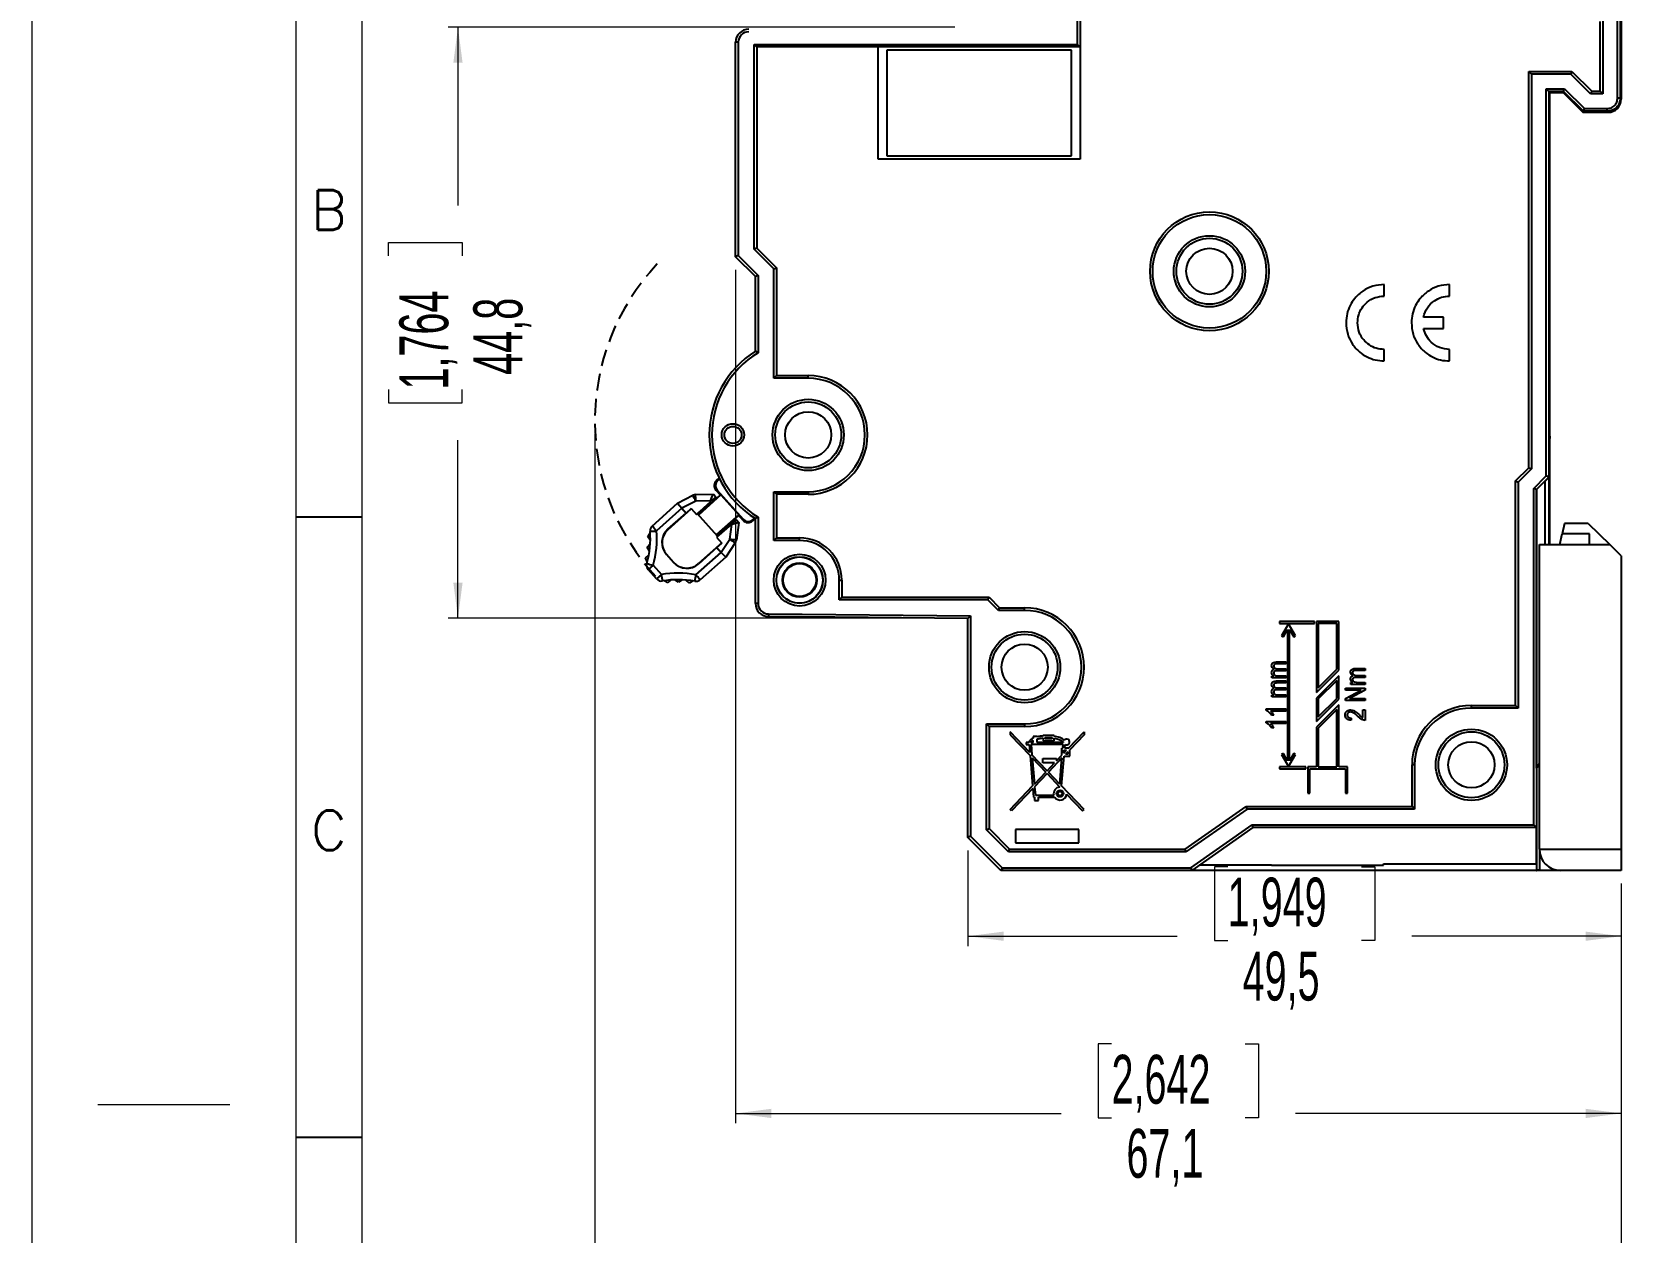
# Model space of a CAD drawing. Header units: millimetres. Extents: x 0 to 210, y 0 to 297.
# Drawn here: x 0 to 120.4, y 138.8 to 229.8 of the extents above; entities that cross this region are included whole.
import ezdxf

# ---------------------------------------------------------------- set-up
doc = ezdxf.new("R2010")
doc.units = ezdxf.units.MM
doc.linetypes.add('HIDDEN', pattern=[1.905, 1.27, -0.635])
doc.layers.add('FORMATO', color=7, linetype='Continuous')
doc.styles.add('SLDTEXTSTYLE0', font='ROMANS')
doc.styles.add('SLDTEXTSTYLE1', font='TXT', dxfattribs={"width": 0.605})
doc.dimstyles.new('SLDDIMSTYLE0', dxfattribs={"dimtxt": 3.595646, "dimasz": 2.7, "dimexe": 0, "dimexo": 0.0625, "dimgap": 0.898912, "dimtad": 0, "dimrnd": 1e-09, "dimzin": 12, "dimdsep": 46, "dimtxsty": 'SLDTEXTSTYLE1', "dimsah": 1, "dimcen": 0.09, "dimadec": 0, "dimazin": 3, "dimtfac": 1, "dimtdec": 3, "dimtofl": 0, "dimtmove": 0, "dimatfit": 3, "dimfxl": 1, "dimfrac": 2, "dimtolj": 1, "dimtzin": 12, "dimarcsym": 0})

# ---------------------------------------------------------------- blocks, each defined once
blk = doc.blocks.new('_D_2')
at = {"color": 7, "linetype": 'Continuous', "lineweight": 18}
for p, q in [((42.66, 199.29), (42.66, 128.43)), ((120.43, 165.24), (120.43, 128.43)), ((76.48, 134.45), (75.47, 134.45)), ((75.47, 134.45), (75.47, 128.85)), ((86.61, 134.45), (87.62, 134.45)), ((87.62, 134.45), (87.62, 128.85)), ((42.66, 129.18), (72.66, 129.18)), ((120.43, 129.18), (90.43, 129.18)), ((75.47, 128.85), (76.48, 128.85)), ((87.62, 128.85), (86.61, 128.85))]:
    blk.add_line(p, q, dxfattribs=at)
for points in [[(42.66, 129.18), (45.36, 128.83), (45.36, 129.53)], [(120.43, 129.18), (117.73, 129.53), (117.73, 128.83)]]:
    blk.add_solid(points, dxfattribs=at)
at = {"color": 7, "linetype": 'Continuous', "lineweight": 18, "char_height": 3.704, "attachment_point": 1, "style": 'SLDTEXTSTYLE1'}
for s, insert in [('2,379', (76.48, 133.63)), ('60,42', (76.48, 128.01))]:
    blk.add_mtext(s, dxfattribs=dict(at, insert=insert))
blk = doc.blocks.new('_D_3')
at = {"color": 7, "linetype": 'Continuous', "lineweight": 18}
for p, q in [((70.93, 167.74), (70.93, 160.5)), ((90.61, 166.51), (89.6, 166.51)), ((89.6, 166.51), (89.6, 160.92)), ((100.74, 166.51), (101.75, 166.51)), ((101.75, 166.51), (101.75, 160.92)), ((120.43, 165.24), (120.43, 160.5)), ((70.93, 161.25), (86.79, 161.25)), ((89.6, 160.92), (90.61, 160.92)), ((101.75, 160.92), (100.74, 160.92)), ((120.43, 161.25), (104.56, 161.25))]:
    blk.add_line(p, q, dxfattribs=at)
for points in [[(70.93, 161.25), (73.63, 160.9), (73.63, 161.6)], [(120.43, 161.25), (117.73, 161.6), (117.73, 160.9)]]:
    blk.add_solid(points, dxfattribs=at)
at = {"color": 7, "linetype": 'Continuous', "lineweight": 18, "char_height": 3.704, "attachment_point": 1, "style": 'SLDTEXTSTYLE1'}
for s, insert in [('1,949', (90.61, 165.69)), ('49,5', (91.74, 160.08))]:
    blk.add_mtext(s, dxfattribs=dict(at, insert=insert))
blk = doc.blocks.new('_D_4')
at = {"color": 7, "linetype": 'Continuous', "lineweight": 18}
for p, q in [((53.33, 211.74), (53.33, 147.07)), ((120.43, 165.24), (120.43, 147.07)), ((81.81, 153.09), (80.8, 153.09)), ((80.8, 153.09), (80.8, 147.49)), ((91.94, 153.09), (92.95, 153.09)), ((92.95, 153.09), (92.95, 147.49)), ((53.33, 147.82), (77.99, 147.82)), ((80.8, 147.49), (81.81, 147.49)), ((92.95, 147.49), (91.94, 147.49)), ((120.43, 147.82), (95.76, 147.82))]:
    blk.add_line(p, q, dxfattribs=at)
for points in [[(53.33, 147.82), (56.03, 147.47), (56.03, 148.17)], [(120.43, 147.82), (117.73, 148.17), (117.73, 147.47)]]:
    blk.add_solid(points, dxfattribs=at)
at = {"color": 7, "linetype": 'Continuous', "lineweight": 18, "char_height": 3.704, "attachment_point": 1, "style": 'SLDTEXTSTYLE1'}
for s, insert in [('2,642', (81.81, 152.26)), ('67,1', (82.94, 146.65))]:
    blk.add_mtext(s, dxfattribs=dict(at, insert=insert))
blk = doc.blocks.new('_D_5')
at = {"color": 7, "linetype": 'Continuous', "lineweight": 18}
for p, q in [((69.93, 230.14), (31.54, 230.14)), ((32.29, 230.14), (32.29, 216.63)), ((27.02, 212.8), (27.02, 213.82)), ((27.02, 213.82), (32.62, 213.82)), ((32.62, 213.82), (32.62, 212.8)), ((27.02, 202.68), (27.02, 201.66)), ((32.62, 201.66), (32.62, 202.68)), ((27.02, 201.66), (32.62, 201.66)), ((32.29, 185.34), (32.29, 198.85)), ((69.93, 185.34), (31.54, 185.34))]:
    blk.add_line(p, q, dxfattribs=at)
for points in [[(32.29, 230.14), (31.94, 227.44), (32.64, 227.44)], [(32.29, 185.34), (32.64, 188.04), (31.94, 188.04)]]:
    blk.add_solid(points, dxfattribs=at)
at = {"color": 7, "linetype": 'Continuous', "lineweight": 18, "char_height": 3.704, "attachment_point": 1, "rotation": 90, "style": 'SLDTEXTSTYLE1'}
for s, insert in [('1,764', (27.85, 202.68)), ('44,8', (33.46, 203.8))]:
    blk.add_mtext(s, dxfattribs=dict(at, insert=insert))

msp = doc.modelspace()

# ---------------------------------------------------------------- linework, layer by layer
at = {"color": 7, "linetype": 'Continuous', "lineweight": 25}
for p, q in [((79.226, 228.839), (79.226, 232.261)), ((79.426, 232.224), (79.426, 228.639)), ((118.826, 225.289), (118.826, 230.575)), ((119.026, 230.589), (119.026, 225.089)), ((120.146, 224.765), (120.146, 230.669)), ((120.35, 230.684), (120.35, 224.765)), ((120.426, 230.689), (120.426, 224.689)), ((53.529, 228.994), (53.326, 228.994)), ((53.326, 212.739), (53.326, 228.994)), ((53.529, 228.994), (53.529, 212.824)), ((54.726, 228.839), (79.226, 228.839)), ((54.726, 213.319), (54.726, 228.839)), ((54.926, 228.639), (54.726, 228.839)), ((79.426, 228.639), (79.226, 228.839)), ((64.126, 228.639), (54.926, 228.639)), ((54.926, 228.639), (54.926, 213.402)), ((79.426, 228.639), (64.126, 228.639)), ((64.126, 220.139), (64.126, 228.639)), ((64.776, 228.389), (64.776, 220.389)), ((78.776, 228.389), (64.776, 228.389)), ((78.776, 220.389), (78.776, 228.389)), ((79.426, 228.639), (79.426, 220.139)), ((113.426, 226.789), (116.688, 226.789)), ((113.426, 226.789), (113.626, 226.589)), ((113.426, 196.752), (113.426, 226.789)), ((113.626, 226.589), (113.626, 196.669)), ((116.605, 226.589), (113.626, 226.589)), ((116.688, 226.789), (116.605, 226.589)), ((118.105, 225.089), (116.605, 226.589)), ((116.688, 226.789), (118.188, 225.289)), ((114.746, 225.469), (116.141, 225.469)), ((114.746, 196.135), (114.746, 225.469)), ((114.95, 225.265), (114.746, 225.469)), ((116.057, 225.265), (114.95, 225.265)), ((114.95, 225.265), (114.95, 196.05)), ((115.026, 225.189), (114.95, 225.265)), ((116.026, 225.189), (116.057, 225.265)), ((116.057, 225.265), (116.141, 225.469)), ((117.557, 223.765), (116.057, 225.265)), ((116.141, 225.469), (117.641, 223.969)), ((118.188, 225.289), (118.105, 225.089)), ((118.188, 225.289), (118.826, 225.289)), ((118.826, 225.289), (119.026, 225.089)), ((115.026, 225.189), (116.026, 225.189)), ((115.026, 199.155), (115.026, 225.189)), ((116.026, 225.189), (117.526, 223.689)), ((119.026, 225.089), (118.105, 225.089)), ((120.35, 224.765), (120.146, 224.765)), ((120.35, 224.765), (120.426, 224.689)), ((117.526, 223.689), (117.557, 223.765)), ((117.526, 223.689), (119.426, 223.689)), ((117.557, 223.765), (117.641, 223.969)), ((119.35, 223.765), (117.557, 223.765)), ((117.641, 223.969), (119.35, 223.969)), ((119.35, 223.765), (119.35, 223.969)), ((119.426, 223.689), (119.35, 223.765)), ((64.776, 220.389), (78.776, 220.389)), ((79.426, 220.139), (64.126, 220.139)), ((54.926, 213.402), (54.726, 213.319)), ((56.226, 211.819), (54.726, 213.319)), ((54.926, 213.402), (56.426, 211.902)), ((53.529, 212.824), (53.326, 212.739)), ((54.826, 211.239), (53.326, 212.739)), ((53.529, 212.824), (55.029, 211.324)), ((55.029, 211.324), (54.826, 211.239)), ((54.826, 205.584), (54.826, 211.239)), ((55.029, 211.324), (55.029, 205.47)), ((56.226, 211.819), (56.426, 211.902)), ((56.226, 203.539), (56.226, 211.819)), ((56.426, 211.902), (56.426, 203.739)), ((102.472, 209.766), (102.472, 210.634)), ((107.426, 209.765), (107.426, 210.633)), ((106.966, 208.172), (105.445, 208.172)), ((105.446, 207.302), (106.966, 207.304)), ((106.966, 207.304), (106.966, 208.172)), ((55.029, 205.47), (54.826, 205.584)), ((102.471, 204.844), (102.472, 205.713)), ((107.425, 204.843), (107.425, 205.711)), ((56.226, 203.539), (56.426, 203.739)), ((58.826, 203.539), (56.226, 203.539)), ((56.426, 203.739), (58.826, 203.739)), ((58.826, 203.539), (58.826, 203.739)), ((115.026, 199.155), (114.984, 198.739)), ((114.984, 198.739), (114.984, 190.939)), ((112.426, 195.752), (113.426, 196.752)), ((113.626, 196.669), (112.626, 195.669)), ((113.426, 196.752), (113.626, 196.669)), ((51.709, 195.429), (51.708, 195.417)), ((51.875, 195.774), (51.874, 195.762)), ((51.874, 195.762), (51.96, 195.757)), ((51.875, 195.774), (52.081, 195.959)), ((51.96, 195.757), (52.113, 195.894)), ((112.426, 178.739), (112.426, 195.752)), ((112.426, 195.752), (112.626, 195.669)), ((112.626, 195.669), (112.626, 178.539)), ((113.796, 195.184), (114.746, 196.135)), ((113.796, 169.693), (113.796, 195.184)), ((113.999, 195.1), (113.796, 195.184)), ((114.95, 196.05), (113.999, 195.1)), ((113.999, 195.1), (113.999, 169.491)), ((114.004, 195.098), (113.999, 195.1)), ((114.004, 195.098), (114.665, 195.76)), ((114.004, 173.981), (114.004, 195.098)), ((114.976, 196.039), (114.665, 195.729)), ((114.665, 190.939), (114.665, 195.76)), ((114.95, 196.05), (114.746, 196.135)), ((114.95, 196.05), (114.976, 196.039)), ((114.976, 190.939), (114.976, 196.039)), ((47.011, 192.335), (48.912, 194.064)), ((48.912, 194.064), (50.077, 194.664)), ((48.912, 194.064), (49.245, 193.691)), ((50.309, 194.222), (49.255, 193.68)), ((50.29, 194.719), (51.642, 194.761)), ((51.428, 194.257), (50.309, 194.222)), ((50.351, 193.205), (51.464, 194.217)), ((50.543, 193.188), (52.218, 194.687)), ((52.181, 194.689), (50.545, 193.225)), ((51.464, 194.217), (51.428, 194.257)), ((51.83, 194.551), (51.464, 194.217)), ((51.642, 194.761), (51.83, 194.551)), ((51.834, 195.056), (52.162, 194.69)), ((51.921, 195.051), (51.834, 195.056)), ((51.921, 195.051), (53.894, 192.844)), ((52.171, 194.679), (52.162, 194.69)), ((52.181, 194.689), (52.218, 194.687)), ((52.218, 194.687), (53.565, 193.181)), ((56.226, 194.939), (58.826, 194.939)), ((56.226, 191.239), (56.226, 194.939)), ((56.226, 194.939), (56.426, 194.739)), ((58.826, 194.739), (56.426, 194.739)), ((56.426, 194.739), (56.426, 191.439)), ((58.826, 194.939), (58.826, 194.739)), ((49.245, 193.691), (47.344, 191.962)), ((48.196, 192.089), (49.575, 193.322)), ((48.205, 192.079), (49.957, 193.645)), ((49.245, 193.691), (49.575, 193.322)), ((49.948, 193.655), (49.575, 193.322)), ((49.575, 193.322), (49.575, 193.322)), ((49.948, 193.655), (50.351, 193.205)), ((50.486, 193.327), (50.425, 193.272)), ((51.959, 191.556), (50.425, 193.272)), ((50.444, 193.289), (50.444, 193.289)), ((50.486, 193.327), (50.486, 193.327)), ((50.493, 193.332), (50.492, 193.333)), ((50.658, 193.48), (50.493, 193.332)), ((50.583, 193.413), (50.582, 193.415)), ((50.656, 193.482), (50.658, 193.48)), ((50.664, 193.486), (50.662, 193.488)), ((50.725, 193.541), (50.664, 193.486)), ((50.725, 193.541), (50.802, 193.455)), ((53.565, 193.181), (51.889, 191.683)), ((51.926, 191.681), (53.563, 193.144)), ((52.02, 191.611), (53.375, 192.823)), ((53.014, 192.483), (53.386, 192.81)), ((53.375, 192.823), (53.386, 192.81)), ((53.386, 192.81), (53.575, 192.599)), ((53.562, 193.124), (53.552, 193.134)), ((53.889, 192.758), (53.562, 193.124)), ((53.563, 193.144), (53.565, 193.181)), ((53.889, 192.758), (53.894, 192.844)), ((54.6, 192.805), (54.595, 192.719)), ((54.595, 192.719), (54.607, 192.718)), ((54.753, 192.941), (54.6, 192.805)), ((54.814, 192.902), (54.607, 192.718)), ((55.029, 193.008), (54.826, 192.895)), ((54.826, 186.471), (54.826, 192.895)), ((55.029, 193.008), (55.029, 186.471)), ((46.666, 191.522), (46.857, 191.798)), ((46.865, 191.253), (46.666, 191.522)), ((48.196, 192.089), (48.205, 192.079)), ((53.014, 192.483), (51.884, 191.49)), ((51.884, 191.49), (52.287, 191.039)), ((52.02, 191.611), (51.959, 191.556)), ((51.979, 191.573), (51.978, 191.573)), ((52.02, 191.611), (52.02, 191.611)), ((52.183, 191.91), (52.259, 191.825)), ((52.89, 191.335), (53.05, 192.443)), ((53.05, 192.443), (53.014, 192.483)), ((53.575, 192.599), (53.382, 191.261)), ((54.234, 192.592), (54.246, 192.591)), ((115.776, 190.939), (115.951, 191.739)), ((116.126, 192.539), (115.951, 191.739)), ((118.026, 191.739), (115.951, 191.739)), ((117.926, 192.539), (116.126, 192.539)), ((117.926, 192.539), (119.551, 190.939)), ((118.026, 190.939), (118.026, 191.739)), ((46.631, 190.723), (46.852, 190.974)), ((46.796, 190.432), (46.631, 190.723)), ((50.314, 188.641), (52.244, 190.337)), ((52.278, 191.049), (50.526, 189.483)), ((51.914, 190.706), (50.535, 189.473)), ((51.914, 190.706), (52.287, 191.039)), ((51.914, 190.706), (51.914, 190.706)), ((51.914, 190.706), (52.244, 190.337)), ((52.234, 190.348), (52.89, 191.335)), ((52.244, 190.337), (52.578, 189.964)), ((53.303, 191.055), (52.578, 189.964)), ((56.226, 191.239), (56.426, 191.439)), ((58.176, 191.239), (56.226, 191.239)), ((56.426, 191.439), (58.176, 191.439)), ((58.176, 191.239), (58.176, 191.439)), ((114.226, 167.839), (114.226, 190.939)), ((114.226, 190.939), (119.551, 190.939)), ((120.426, 190.078), (119.551, 190.939)), ((46.503, 189.931), (46.751, 190.157)), ((46.632, 189.625), (46.503, 189.931)), ((47.075, 189.361), (46.705, 189.03)), ((47.075, 189.361), (47.699, 188.663)), ((48.089, 190.176), (48.099, 190.185)), ((48.623, 189.58), (48.089, 190.176)), ((48.632, 189.589), (48.099, 190.185)), ((48.623, 189.58), (48.632, 189.589)), ((50.535, 189.473), (50.526, 189.483)), ((52.578, 189.964), (50.647, 188.268)), ((120.426, 190.078), (120.426, 167.839)), ((47.329, 188.332), (46.705, 189.03)), ((47.699, 188.663), (47.329, 188.332)), ((48.202, 188.031), (47.912, 188.193)), ((48.454, 188.252), (48.202, 188.031)), ((49.003, 188.07), (48.732, 188.267)), ((49.278, 188.262), (49.003, 188.07)), ((49.802, 188.016), (49.555, 188.243)), ((50.096, 188.175), (49.802, 188.016)), ((61.176, 186.739), (61.176, 188.239)), ((61.176, 188.239), (61.376, 188.239)), ((61.376, 188.239), (61.376, 186.939)), ((61.176, 186.739), (61.376, 186.939)), ((72.443, 186.739), (61.176, 186.739)), ((61.376, 186.939), (72.526, 186.939)), ((72.443, 186.739), (72.526, 186.939)), ((73.243, 185.939), (72.443, 186.739)), ((72.526, 186.939), (73.326, 186.139)), ((55.029, 186.471), (54.826, 186.471)), ((55.819, 185.675), (55.817, 185.471)), ((70.926, 185.339), (55.817, 185.471)), ((55.819, 185.675), (71.129, 185.541)), ((71.129, 185.541), (70.926, 185.339)), ((71.129, 185.541), (71.129, 168.824)), ((73.243, 185.939), (73.326, 186.139)), ((75.226, 185.939), (73.243, 185.939)), ((73.326, 186.139), (75.226, 186.139)), ((75.226, 185.939), (75.226, 186.139)), ((70.926, 168.739), (70.926, 185.339)), ((94.526, 185.089), (94.526, 184.939)), ((97.176, 185.089), (94.526, 185.089)), ((94.526, 184.939), (97.176, 184.939)), ((95.226, 184.929), (94.697, 184.014)), ((94.827, 183.939), (95.151, 184.499)), ((95.151, 184.499), (95.151, 174.529)), ((95.754, 184.014), (95.226, 184.929)), ((95.301, 184.499), (95.624, 183.939)), ((95.301, 174.529), (95.301, 184.499)), ((97.176, 184.939), (97.176, 185.089)), ((97.326, 185.089), (97.326, 179.713)), ((99.026, 185.089), (97.326, 185.089)), ((98.876, 184.939), (97.476, 184.939)), ((97.476, 184.939), (97.476, 180.076)), ((98.876, 181.476), (98.876, 184.939)), ((99.026, 181.413), (99.026, 185.089)), ((94.697, 184.014), (94.827, 183.939)), ((95.624, 183.939), (95.754, 184.014)), ((94.305, 182.037), (95.051, 182.037)), ((95.051, 181.881), (94.364, 181.881)), ((95.051, 182.037), (95.051, 181.881)), ((93.96, 180.966), (94.113, 180.966)), ((93.96, 180.829), (93.96, 180.966)), ((95.051, 180.829), (93.96, 180.829)), ((95.051, 181.355), (94.342, 181.355)), ((94.417, 181.511), (95.051, 181.511)), ((94.485, 180.985), (95.051, 180.985)), ((95.051, 181.511), (95.051, 181.355)), ((95.051, 180.985), (95.051, 180.829)), ((97.326, 179.713), (99.026, 181.413)), ((99.026, 180.989), (97.326, 179.289)), ((97.476, 180.076), (98.876, 181.476)), ((99.026, 179.213), (99.026, 180.989)), ((100.28, 181.537), (101.026, 181.537)), ((101.026, 180.855), (100.317, 180.855)), ((101.026, 181.381), (100.339, 181.381)), ((100.392, 181.011), (101.026, 181.011)), ((101.026, 181.537), (101.026, 181.381)), ((101.026, 181.011), (101.026, 180.855)), ((93.96, 179.524), (94.113, 179.524)), ((93.96, 179.388), (93.96, 179.524)), ((94.305, 180.595), (95.051, 180.595)), ((95.051, 179.914), (94.342, 179.914)), ((95.051, 180.44), (94.364, 180.44)), ((94.417, 180.069), (95.051, 180.069)), ((94.485, 179.543), (95.051, 179.543)), ((95.051, 180.595), (95.051, 180.44)), ((95.051, 180.069), (95.051, 179.914)), ((95.051, 179.543), (95.051, 179.388)), ((98.876, 180.627), (97.476, 179.227)), ((98.876, 179.276), (98.876, 180.627)), ((99.526, 179.901), (99.526, 180.057)), ((99.526, 180.057), (101.026, 180.057)), ((100.721, 179.901), (99.526, 179.901)), ((99.526, 179.268), (100.721, 179.901)), ((101.026, 179.89), (99.831, 179.258)), ((99.935, 180.329), (99.935, 180.466)), ((99.935, 180.466), (100.088, 180.466)), ((101.026, 180.329), (99.935, 180.329)), ((100.46, 180.485), (101.026, 180.485)), ((101.026, 180.485), (101.026, 180.329)), ((101.026, 180.057), (101.026, 179.89)), ((93.531, 178.371), (93.531, 178.472)), ((93.531, 178.472), (95.051, 178.472)), ((95.051, 178.316), (93.862, 178.316)), ((95.051, 179.388), (93.96, 179.388)), ((95.051, 178.472), (95.051, 178.316)), ((97.326, 179.289), (97.326, 177.513)), ((97.326, 177.513), (99.026, 179.213)), ((99.026, 178.789), (97.326, 177.089)), ((97.476, 177.876), (98.876, 179.276)), ((97.476, 179.227), (97.476, 177.876)), ((98.876, 178.427), (97.476, 177.027)), ((98.876, 174.089), (98.876, 178.427)), ((99.026, 174.089), (99.026, 178.789)), ((99.526, 179.102), (99.526, 179.268)), ((101.026, 179.102), (99.526, 179.102)), ((99.831, 179.258), (101.026, 179.258)), ((100.85, 178.401), (101.026, 178.401)), ((100.85, 177.816), (100.85, 178.401)), ((101.026, 179.258), (101.026, 179.102)), ((101.026, 178.401), (101.026, 177.602)), ((109.076, 178.539), (109.076, 178.739)), ((109.076, 178.739), (112.426, 178.739)), ((112.626, 178.539), (109.076, 178.539)), ((112.626, 178.539), (112.426, 178.739)), ((72.326, 177.339), (75.226, 177.339)), ((72.326, 169.319), (72.326, 177.339)), ((72.326, 177.339), (72.526, 177.139)), ((75.226, 177.139), (72.526, 177.139)), ((72.526, 177.139), (72.526, 169.402)), ((75.226, 177.339), (75.226, 177.139)), ((93.531, 177.416), (93.531, 177.517)), ((93.531, 177.517), (95.051, 177.517)), ((95.051, 177.362), (93.862, 177.362)), ((94.096, 178.004), (93.921, 178.004)), ((94.096, 177.05), (93.921, 177.05)), ((95.051, 177.517), (95.051, 177.362)), ((97.326, 177.089), (97.326, 174.089)), ((97.476, 177.027), (97.476, 174.089)), ((99.974, 177.778), (99.954, 177.622)), ((74.123, 176.739), (74.123, 176.523)), ((75.614, 175.17), (74.123, 176.739)), ((74.123, 176.523), (75.634, 174.933)), ((75.338, 175.932), (75.338, 175.783)), ((75.551, 175.932), (75.338, 175.932)), ((75.694, 175.932), (75.876, 175.932)), ((76.185, 176.389), (75.876, 176.389)), ((75.876, 176.389), (75.876, 176.262)), ((75.876, 175.932), (75.876, 176.088)), ((76.185, 176.356), (76.185, 176.389)), ((76.185, 175.932), (76.185, 176.202)), ((78.151, 175.932), (76.185, 175.932)), ((76.619, 176.448), (76.619, 176.424)), ((77.456, 176.448), (76.619, 176.448)), ((76.619, 176.274), (76.619, 176.06)), ((76.619, 176.06), (77.456, 176.06)), ((76.768, 176.299), (77.307, 176.299)), ((76.768, 176.209), (76.768, 176.299)), ((77.307, 176.209), (76.768, 176.209)), ((77.307, 176.299), (77.307, 176.209)), ((77.456, 176.405), (77.456, 176.448)), ((77.456, 176.06), (77.456, 176.253)), ((78.545, 175.494), (79.728, 176.739)), ((79.728, 176.523), (78.64, 175.378)), ((79.728, 176.739), (79.728, 176.523)), ((75.338, 175.783), (75.563, 175.783)), ((75.563, 175.783), (75.614, 175.17)), ((75.634, 174.933), (75.828, 172.635)), ((78.139, 175.783), (75.712, 175.783)), ((75.712, 175.783), (75.778, 174.998)), ((76.926, 173.791), (75.778, 174.998)), ((75.798, 174.76), (76.823, 173.682)), ((75.798, 174.76), (75.965, 172.78)), ((76.606, 174.391), (76.606, 174.727)), ((76.606, 174.727), (77.642, 174.727)), ((78.053, 174.76), (77.028, 173.682)), ((77.642, 174.544), (78.043, 174.966)), ((77.642, 174.727), (77.642, 174.544)), ((77.886, 172.78), (78.053, 174.76)), ((78.024, 172.635), (78.214, 174.896)), ((78.043, 174.966), (78.043, 175.494)), ((78.043, 175.494), (78.114, 175.494)), ((78.114, 175.494), (78.139, 175.783)), ((78.192, 175.345), (78.404, 175.345)), ((78.192, 175.123), (78.192, 175.345)), ((78.192, 175.123), (78.404, 175.345)), ((78.214, 174.896), (78.64, 174.896)), ((78.263, 175.494), (78.288, 175.779)), ((78.545, 175.494), (78.263, 175.494)), ((78.492, 175.222), (78.323, 175.045)), ((78.492, 175.045), (78.323, 175.045)), ((78.492, 175.222), (78.492, 175.045)), ((78.64, 174.896), (78.64, 175.378)), ((94.827, 175.089), (94.697, 175.014)), ((94.697, 175.014), (95.226, 174.099)), ((95.151, 174.529), (94.827, 175.089)), ((95.226, 174.099), (95.754, 175.014)), ((95.624, 175.089), (95.301, 174.529)), ((95.754, 175.014), (95.624, 175.089)), ((75.965, 172.78), (76.823, 173.682)), ((76.926, 173.574), (75.981, 172.581)), ((77.497, 174.391), (76.606, 174.391)), ((76.926, 173.791), (77.497, 174.391)), ((76.926, 173.574), (77.87, 172.581)), ((77.886, 172.78), (77.028, 173.682)), ((94.526, 174.089), (94.526, 173.939)), ((96.526, 174.089), (94.526, 174.089)), ((94.526, 173.939), (96.526, 173.939)), ((96.526, 173.939), (96.526, 174.089)), ((96.676, 174.089), (96.676, 172.089)), ((97.326, 174.089), (96.676, 174.089)), ((96.826, 173.939), (99.526, 173.939)), ((96.826, 172.089), (96.826, 173.939)), ((97.476, 174.089), (98.876, 174.089)), ((99.676, 174.089), (99.026, 174.089)), ((99.526, 173.939), (99.526, 172.089)), ((99.676, 172.089), (99.676, 174.089)), ((104.776, 174.239), (104.576, 174.239)), ((104.576, 171.089), (104.576, 174.239)), ((104.776, 174.239), (104.776, 170.889)), ((114.004, 173.981), (114.226, 174.33)), ((114.026, 166.254), (114.026, 174.015)), ((74.123, 170.842), (75.828, 172.635)), ((75.844, 172.437), (74.231, 170.739)), ((75.844, 172.437), (75.899, 171.783)), ((75.981, 172.581), (76.036, 171.932)), ((77.867, 172.552), (77.87, 172.581)), ((79.728, 170.842), (78.024, 172.635)), ((75.899, 171.783), (75.978, 171.783)), ((75.978, 171.783), (75.978, 171.537)), ((75.978, 171.537), (76.287, 171.537)), ((76.036, 171.932), (77.435, 171.932)), ((76.287, 171.783), (77.504, 171.783)), ((76.287, 171.537), (76.287, 171.783)), ((78.402, 172.021), (79.62, 170.739)), ((87.38, 167.839), (92.021, 171.089)), ((92.084, 170.889), (92.021, 171.089)), ((92.021, 171.089), (104.576, 171.089)), ((96.676, 172.089), (96.826, 172.089)), ((99.526, 172.089), (99.676, 172.089)), ((104.776, 170.889), (104.576, 171.089)), ((74.231, 170.739), (74.123, 170.842)), ((79.62, 170.739), (79.728, 170.842)), ((92.084, 170.889), (87.443, 167.639)), ((104.776, 170.889), (92.084, 170.889)), ((71.129, 168.824), (70.926, 168.739)), ((73.426, 166.239), (70.926, 168.739)), ((71.129, 168.824), (73.51, 166.443)), ((72.326, 169.319), (72.526, 169.402)), ((74.005, 167.639), (72.326, 169.319)), ((72.526, 169.402), (74.088, 167.839)), ((74.526, 169.339), (74.526, 168.339)), ((79.326, 169.339), (74.526, 169.339)), ((79.326, 168.339), (79.326, 169.339)), ((87.82, 166.443), (92.461, 169.693)), ((92.526, 169.489), (87.884, 166.239)), ((92.461, 169.693), (113.796, 169.693)), ((92.461, 169.693), (92.526, 169.489)), ((113.999, 169.489), (92.526, 169.489)), ((113.796, 169.693), (113.999, 169.491)), ((113.999, 169.491), (113.999, 169.489)), ((114.013, 169.489), (113.999, 169.489)), ((114.013, 166.739), (114.013, 169.489)), ((74.005, 167.639), (74.088, 167.839)), ((87.443, 167.639), (74.005, 167.639)), ((74.088, 167.839), (87.38, 167.839)), ((74.526, 168.339), (79.326, 168.339)), ((87.443, 167.639), (87.38, 167.839)), ((114.226, 167.839), (120.426, 167.839)), ((114.226, 167.839), (114.226, 166.239)), ((120.426, 167.839), (120.426, 166.239)), ((73.51, 166.443), (73.426, 166.239)), ((73.51, 166.239), (73.426, 166.239)), ((73.51, 166.443), (87.82, 166.443)), ((73.51, 166.443), (73.51, 166.239)), ((87.884, 166.239), (73.51, 166.239)), ((87.82, 166.443), (87.884, 166.239)), ((114.018, 166.239), (87.884, 166.239)), ((93.926, 166.633), (88.446, 166.633)), ((93.926, 166.639), (102.426, 166.639)), ((93.926, 166.639), (93.926, 166.633)), ((102.426, 166.739), (114.013, 166.739)), ((102.426, 166.639), (102.426, 166.739)), ((114.018, 166.239), (114.04, 166.239)), ((114.04, 166.239), (114.026, 166.254)), ((114.226, 166.254), (114.026, 166.254)), ((114.226, 166.239), (114.04, 166.239)), ((115.826, 166.239), (114.226, 166.239)), ((120.426, 166.239), (115.826, 166.239))]:
    msp.add_line(p, q, dxfattribs=at)
for centre, radius in [((89.226, 211.639), 4.5), ((89.226, 211.639), 4.3), ((89.226, 211.639), 2.7), ((89.226, 211.639), 2.5), ((89.226, 211.639), 1.75), ((58.826, 199.239), 2.7), ((58.826, 199.239), 2.5), ((53.126, 199.239), 0.85), ((58.826, 199.239), 1.75), ((53.126, 199.239), 0.65), ((58.176, 188.239), 1.965), ((58.176, 188.239), 1.763), ((58.176, 188.239), 1.75), ((58.176, 188.239), 1.3), ((58.176, 188.239), 1.249), ((75.226, 181.639), 2.7), ((75.226, 181.639), 2.5), ((75.226, 181.639), 1.75), ((109.076, 174.239), 2.7), ((109.076, 174.239), 2.5), ((109.076, 174.239), 1.75), ((77.911, 172.061), 0.26), ((77.911, 172.061), 0.167)]:
    msp.add_circle(centre, radius, dxfattribs=at)
for centre, radius, start, end in [((54.326, 228.994), 1, 90.5, 180), ((54.326, 228.994), 0.796, 90.5, 180), ((58.826, 199.239), 7.5, 122.23095, 237.76905), ((58.826, 199.239), 7.296, 121.35349, 238.64651), ((58.826, 199.239), 4.5, 270, 90), ((58.826, 199.239), 4.3, 270, 90), ((50.306, 194.219), 0.5, 91.8, 117.22578), ((37.127, 187.58), 14.76, 26.74236, 28.67912), ((31.754, 193.763), 18.561, 1.41773, 2.95262), ((39.867, 191.425), 7, 344.04268, 4.1253), ((47.348, 191.965), 0.5, 132.3, 184.1253), ((45.551, 215.114), 23.221, 273.20499, 274.43019), ((57.857, 201.696), 14.327, 220.8002, 222.7998), ((39.864, 191.422), 7.5, 344.04268, 4.1253), ((49.099, 191.079), 1.354, 131.80218, 221.8), ((49.099, 191.079), 1.341, 131.80218, 221.8), ((44.82, 178.976), 14.76, 54.92088, 56.85764), ((50.366, 172.947), 18.561, 80.64738, 82.18227), ((52.887, 191.332), 0.5, 326.37422, 351.8), ((58.176, 188.239), 3.2, 0, 90), ((58.176, 188.239), 3, 0, 90), ((47.078, 189.363), 0.5, 164.04268, 221.8), ((51.583, 205.578), 16.833, 252.77077, 254.46486), ((49.632, 190.483), 1.354, 221.8, 311.79782), ((49.632, 190.483), 1.341, 221.8, 311.79782), ((47.702, 188.666), 0.5, 221.8, 279.55732), ((48.944, 181.267), 7.5, 79.4747, 99.55732), ((64.318, 191.335), 16.833, 189.13514, 190.82923), ((48.947, 181.27), 7, 79.4747, 99.55732), ((73.122, 184.277), 23.221, 169.16981, 170.39501), ((50.317, 188.644), 0.5, 259.4747, 311.3), ((61.159, 198.002), 14.327, 220.8002, 222.7998), ((55.826, 186.471), 1, 180, 269.5), ((55.826, 186.471), 0.796, 180, 269.5), ((75.226, 181.639), 4.5, 270, 90), ((75.226, 181.639), 4.3, 270, 90), ((109.076, 174.239), 4.5, 90, 180), ((109.076, 174.239), 4.3, 90, 180), ((78.413, 175.965), 0.224, 235.86479, 144.80116), ((77.911, 172.061), 0.493, 95.07026, 195.20621), ((77.911, 172.061), 0.493, 214.34838, 355.32327), ((115.826, 167.839), 1.6, 180, 270)]:
    msp.add_arc(centre, radius, start, end, dxfattribs=at)
at = {"color": 7, "linetype": 'HIDDEN', "lineweight": 25}
msp.add_arc((60.003, 200.292), 17.34, 136.65353, 223.34647, dxfattribs=at)
at = {"color": 7, "linetype": 'Continuous', "lineweight": 25}
for centre, major_axis, ratio, start_param, end_param in [((119.426, 224.689), (-0.707, 0.707), 0.9999239, 2.3562326, 3.9269527), ((119.426, 224.689), (-0.707, 0.707), 0.9999239, 2.3562326, 3.9269527), ((52.207, 195.389), (0.373, 0.333), 0.9999239, 2.3562326, 3.1415927), ((52.208, 195.402), (0.028, 0.499), 0.9999239, 0.7853601, 1.5707963), ((52.293, 195.384), (-0.499, 0.028), 0.9999239, 5.4978252, 7.0685454), ((51.424, 194.254), (0.217, 0.507), 0.0033425, 4.719557, 6.2831853), ((54.262, 193.091), (0.373, 0.333), 0.9999239, 3.1415927, 3.9269527), ((54.267, 193.178), (-0.028, -0.499), 0.9999239, 5.4978252, 7.0685454), ((54.274, 193.091), (0.499, -0.028), 0.9999239, 4.712389, 5.4978252), ((53.047, 192.44), (0.528, 0.159), 0.0033425, 0, 1.5636283), ((114.018, 166.739), (0, 0.5), 0.0087269, 1.5707963, 3.1415927)]:
    msp.add_ellipse(centre, major_axis=major_axis, ratio=ratio, start_param=start_param, end_param=end_param, dxfattribs=at)
at = {"color": 8, "linetype": 'Continuous', "lineweight": 25}
for centre, start_param, end_param in [((52.207, 195.389), 1.5707963, 2.3562326), ((54.262, 193.091), 3.9269527, 4.712389)]:
    msp.add_ellipse(centre, major_axis=(0.373, 0.333), ratio=0.9999239, start_param=start_param, end_param=end_param, dxfattribs=at)
at = {"color": 7, "linetype": 'Continuous', "lineweight": 25}
for points, knots in [([(119.35, 223.969), (119.454, 223.981), (119.663, 224.005), (119.926, 224.189), (120.11, 224.452), (120.134, 224.661), (120.146, 224.765)], [0, 0, 0, 0, 0.2500026, 0.5, 0.7499974, 1, 1, 1, 1]), ([(120.35, 224.765), (120.335, 224.634), (120.305, 224.372), (120.073, 224.041), (119.743, 223.81), (119.481, 223.78), (119.35, 223.765)], [0, 0, 0, 0, 0.2500016, 0.5, 0.7499984, 1, 1, 1, 1]), ([(102.472, 210.634), (102.182, 210.609), (101.611, 210.56), (100.84, 210.176), (100.257, 209.654), (99.864, 209.051), (99.622, 208.419), (99.592, 207.968), (99.576, 207.739)], [0, 0, 0, 0, 0.1911688, 0.3757813, 0.5583185, 0.7024352, 0.8488053, 1, 1, 1, 1]), ([(100.445, 207.739), (100.462, 207.942), (100.497, 208.341), (100.766, 208.883), (101.182, 209.344), (101.765, 209.694), (102.233, 209.742), (102.472, 209.766)], [0, 0, 0, 0, 0.1914313, 0.3762824, 0.5590462, 0.7756075, 1, 1, 1, 1]), ([(107.426, 210.633), (107.136, 210.608), (106.565, 210.559), (105.793, 210.175), (105.211, 209.653), (104.818, 209.05), (104.576, 208.418), (104.546, 207.967), (104.53, 207.738)], [0, 0, 0, 0, 0.1911802, 0.3757984, 0.558336, 0.7024495, 0.8488137, 1, 1, 1, 1]), ([(105.445, 208.172), (105.528, 208.416), (105.692, 208.901), (106.215, 209.406), (106.81, 209.711), (107.218, 209.746), (107.426, 209.765)], [0, 0, 0, 0, 0.2792265, 0.5543588, 0.7732855, 1, 1, 1, 1]), ([(99.576, 207.739), (99.601, 207.449), (99.65, 206.878), (100.034, 206.107), (100.556, 205.524), (101.159, 205.131), (101.791, 204.89), (102.242, 204.859), (102.471, 204.844)], [0, 0, 0, 0, 0.1912043, 0.37583, 0.558364, 0.70247, 0.8488243, 1, 1, 1, 1]), ([(102.472, 205.713), (102.268, 205.73), (101.869, 205.764), (101.328, 206.033), (100.867, 206.45), (100.517, 207.032), (100.469, 207.501), (100.445, 207.739)], [0, 0, 0, 0, 0.1914117, 0.3762613, 0.5590311, 0.7755998, 1, 1, 1, 1]), ([(104.53, 207.738), (104.555, 207.448), (104.604, 206.877), (104.988, 206.105), (105.51, 205.523), (106.113, 205.13), (106.745, 204.888), (107.196, 204.858), (107.425, 204.843)], [0, 0, 0, 0, 0.19118149, 0.37580153, 0.55833983, 0.70245235, 0.84881453, 1, 1, 1, 1]), ([(107.425, 205.711), (107.163, 205.741), (106.647, 205.798), (106.042, 206.212), (105.626, 206.725), (105.506, 207.109), (105.446, 207.302)], [0, 0, 0, 0, 0.2861721, 0.5625289, 0.7794289, 1, 1, 1, 1]), ([(93.94, 181.762), (93.943, 181.794), (93.947, 181.859), (93.999, 181.945), (94.116, 182.029), (94.227, 182.034), (94.305, 182.037)], [0, 0, 0, 0, 0.1871244, 0.3737774, 0.5604874, 1, 1, 1, 1]), ([(94.364, 181.881), (94.304, 181.882), (94.23, 181.883), (94.151, 181.843), (94.12, 181.81), (94.1, 181.771), (94.097, 181.742), (94.096, 181.727)], [0, 0, 0, 0, 0.4996235, 0.6247926, 0.7499095, 0.8749548, 1, 1, 1, 1]), ([(94.127, 181.487), (94.07, 181.524), (93.969, 181.592), (93.949, 181.71), (93.94, 181.762)], [0, 0, 0, 0, 0.5608218, 1, 1, 1, 1]), ([(93.94, 181.235), (93.943, 181.267), (93.947, 181.33), (94.005, 181.433), (94.081, 181.466), (94.127, 181.487)], [0, 0, 0, 0, 0.2813162, 0.5618947, 1, 1, 1, 1]), ([(94.113, 180.966), (94.087, 180.982), (94.034, 181.016), (93.96, 181.105), (93.948, 181.186), (93.94, 181.235)], [0, 0, 0, 0, 0.2811253, 0.5620306, 1, 1, 1, 1]), ([(94.096, 181.727), (94.097, 181.709), (94.1, 181.672), (94.13, 181.606), (94.231, 181.518), (94.343, 181.514), (94.417, 181.511)], [0, 0, 0, 0, 0.12568751, 0.25126561, 0.50065287, 1, 1, 1, 1]), ([(94.342, 181.355), (94.287, 181.354), (94.217, 181.353), (94.145, 181.312), (94.116, 181.282), (94.098, 181.244), (94.097, 181.217), (94.096, 181.203)], [0, 0, 0, 0, 0.498874, 0.6240773, 0.7494013, 0.8746676, 1, 1, 1, 1]), ([(94.096, 181.203), (94.098, 181.182), (94.101, 181.14), (94.132, 181.083), (94.178, 181.04), (94.294, 180.988), (94.4, 180.986), (94.485, 180.985)], [0, 0, 0, 0, 0.1250051, 0.2499063, 0.3750226, 0.5001931, 1, 1, 1, 1]), ([(99.915, 181.262), (99.918, 181.295), (99.922, 181.36), (99.974, 181.446), (100.091, 181.529), (100.202, 181.534), (100.28, 181.537)], [0, 0, 0, 0, 0.1871244, 0.3737774, 0.5604874, 1, 1, 1, 1]), ([(100.102, 180.987), (100.045, 181.025), (99.944, 181.092), (99.924, 181.21), (99.915, 181.262)], [0, 0, 0, 0, 0.5608218, 1, 1, 1, 1]), ([(99.915, 180.736), (99.918, 180.767), (99.922, 180.83), (99.98, 180.933), (100.056, 180.966), (100.102, 180.987)], [0, 0, 0, 0, 0.28131622, 0.5618947, 1, 1, 1, 1]), ([(100.088, 180.466), (100.062, 180.483), (100.009, 180.516), (99.935, 180.605), (99.923, 180.686), (99.915, 180.736)], [0, 0, 0, 0, 0.28112527, 0.56203062, 1, 1, 1, 1]), ([(100.339, 181.381), (100.279, 181.382), (100.205, 181.383), (100.126, 181.343), (100.095, 181.311), (100.075, 181.271), (100.072, 181.242), (100.071, 181.227)], [0, 0, 0, 0, 0.4996235, 0.6247926, 0.7499095, 0.8749548, 1, 1, 1, 1]), ([(100.071, 181.227), (100.072, 181.209), (100.075, 181.173), (100.105, 181.106), (100.206, 181.019), (100.318, 181.014), (100.392, 181.011)], [0, 0, 0, 0, 0.1256875, 0.2512656, 0.5006529, 1, 1, 1, 1]), ([(100.317, 180.855), (100.262, 180.854), (100.192, 180.853), (100.12, 180.813), (100.091, 180.782), (100.073, 180.744), (100.072, 180.717), (100.071, 180.703)], [0, 0, 0, 0, 0.49887402, 0.62407728, 0.74940131, 0.87466759, 1, 1, 1, 1]), ([(100.071, 180.703), (100.073, 180.682), (100.076, 180.64), (100.107, 180.584), (100.153, 180.541), (100.269, 180.488), (100.375, 180.486), (100.46, 180.485)], [0, 0, 0, 0, 0.1250051, 0.2499063, 0.3750226, 0.5001931, 1, 1, 1, 1]), ([(93.94, 180.32), (93.943, 180.353), (93.947, 180.418), (93.999, 180.504), (94.116, 180.587), (94.227, 180.592), (94.305, 180.595)], [0, 0, 0, 0, 0.1871244, 0.3737774, 0.5604874, 1, 1, 1, 1]), ([(94.127, 180.045), (94.07, 180.083), (93.969, 180.15), (93.949, 180.268), (93.94, 180.32)], [0, 0, 0, 0, 0.56082175, 1, 1, 1, 1]), ([(93.94, 179.794), (93.943, 179.825), (93.947, 179.888), (94.005, 179.991), (94.081, 180.025), (94.127, 180.045)], [0, 0, 0, 0, 0.2813162, 0.5618947, 1, 1, 1, 1]), ([(94.113, 179.524), (94.087, 179.541), (94.034, 179.574), (93.96, 179.663), (93.948, 179.744), (93.94, 179.794)], [0, 0, 0, 0, 0.28112527, 0.56203062, 1, 1, 1, 1]), ([(94.364, 180.44), (94.304, 180.44), (94.23, 180.442), (94.151, 180.401), (94.12, 180.369), (94.1, 180.329), (94.097, 180.3), (94.096, 180.286)], [0, 0, 0, 0, 0.49962354, 0.62479258, 0.74990949, 0.87495477, 1, 1, 1, 1]), ([(94.096, 180.286), (94.097, 180.267), (94.1, 180.231), (94.13, 180.164), (94.231, 180.077), (94.343, 180.072), (94.417, 180.069)], [0, 0, 0, 0, 0.1256875, 0.2512656, 0.5006529, 1, 1, 1, 1]), ([(94.342, 179.914), (94.287, 179.912), (94.217, 179.911), (94.145, 179.871), (94.116, 179.84), (94.098, 179.803), (94.097, 179.775), (94.096, 179.761)], [0, 0, 0, 0, 0.498874, 0.6240773, 0.7494013, 0.8746676, 1, 1, 1, 1]), ([(94.096, 179.761), (94.098, 179.74), (94.101, 179.698), (94.132, 179.642), (94.178, 179.599), (94.294, 179.546), (94.4, 179.545), (94.485, 179.543)], [0, 0, 0, 0, 0.1250051, 0.2499063, 0.3750226, 0.5001931, 1, 1, 1, 1]), ([(93.921, 178.004), (93.863, 178.09), (93.76, 178.242), (93.601, 178.332), (93.531, 178.371)], [0, 0, 0, 0, 0.5602037, 1, 1, 1, 1]), ([(93.862, 178.316), (93.914, 178.264), (94.006, 178.171), (94.069, 178.055), (94.096, 178.004)], [0, 0, 0, 0, 0.5597552, 1, 1, 1, 1]), ([(99.506, 178.021), (99.512, 178.081), (99.522, 178.202), (99.647, 178.325), (99.786, 178.39), (99.88, 178.397), (99.926, 178.401)], [0, 0, 0, 0, 0.2796935, 0.5582605, 0.779102, 1, 1, 1, 1]), ([(99.923, 178.245), (99.887, 178.242), (99.814, 178.237), (99.727, 178.179), (99.671, 178.101), (99.665, 178.044), (99.662, 178.015)], [0, 0, 0, 0, 0.2804253, 0.5599428, 0.7799288, 1, 1, 1, 1]), ([(100.469, 177.91), (100.381, 177.995), (100.258, 178.113), (100.067, 178.225), (99.971, 178.238), (99.923, 178.245)], [0, 0, 0, 0, 0.5606052, 0.780638, 1, 1, 1, 1]), ([(99.926, 178.401), (99.996, 178.393), (100.135, 178.378), (100.347, 178.24), (100.478, 178.121), (100.559, 178.048)], [0, 0, 0, 0, 0.279141, 0.5590777, 1, 1, 1, 1]), ([(93.921, 177.05), (93.863, 177.135), (93.76, 177.287), (93.601, 177.377), (93.531, 177.416)], [0, 0, 0, 0, 0.5602037, 1, 1, 1, 1]), ([(93.862, 177.362), (93.914, 177.309), (94.006, 177.216), (94.069, 177.101), (94.096, 177.05)], [0, 0, 0, 0, 0.5597552, 1, 1, 1, 1]), ([(99.954, 177.622), (99.892, 177.629), (99.767, 177.644), (99.61, 177.733), (99.518, 177.873), (99.51, 177.971), (99.506, 178.021)], [0, 0, 0, 0, 0.28092, 0.5601055, 0.7797736, 1, 1, 1, 1]), ([(99.662, 178.015), (99.664, 177.988), (99.669, 177.933), (99.717, 177.862), (99.813, 177.789), (99.908, 177.782), (99.974, 177.778)], [0, 0, 0, 0, 0.1869992, 0.3738594, 0.5610311, 1, 1, 1, 1]), ([(101.026, 177.602), (100.965, 177.61), (100.844, 177.626), (100.653, 177.739), (100.539, 177.845), (100.469, 177.91)], [0, 0, 0, 0, 0.2789983, 0.5591533, 1, 1, 1, 1]), ([(100.559, 178.048), (100.59, 178.019), (100.641, 177.972), (100.713, 177.907), (100.777, 177.855), (100.826, 177.829), (100.85, 177.816)], [0, 0, 0, 0, 0.3400533, 0.5600752, 0.7800781, 1, 1, 1, 1]), ([(75.876, 176.262), (75.825, 176.238), (75.731, 176.192), (75.626, 176.106), (75.562, 176.018), (75.555, 175.96), (75.551, 175.932)], [0, 0, 0, 0, 0.3508269, 0.6395664, 0.8289669, 1, 1, 1, 1]), ([(75.876, 176.088), (75.829, 176.064), (75.77, 176.036), (75.717, 175.984), (75.699, 175.959), (75.695, 175.94), (75.694, 175.932)], [0, 0, 0, 0, 0.63499, 0.774179, 0.8947127, 1, 1, 1, 1]), ([(76.619, 176.424), (76.535, 176.415), (76.389, 176.4), (76.245, 176.369), (76.185, 176.356)], [0, 0, 0, 0, 0.578828, 1, 1, 1, 1]), ([(76.185, 176.202), (76.265, 176.22), (76.408, 176.253), (76.555, 176.268), (76.619, 176.274)], [0, 0, 0, 0, 0.5579776, 1, 1, 1, 1]), ([(78.23, 176.094), (78.185, 176.133), (78.082, 176.222), (77.818, 176.332), (77.6, 176.376), (77.456, 176.405)], [0, 0, 0, 0, 0.212275, 0.4795314, 1, 1, 1, 1]), ([(77.456, 176.253), (77.531, 176.24), (77.663, 176.215), (77.791, 176.172), (77.845, 176.154)], [0, 0, 0, 0, 0.5679333, 1, 1, 1, 1]), ([(77.845, 176.154), (77.906, 176.128), (78, 176.087), (78.095, 176.022), (78.133, 175.98), (78.148, 175.957), (78.15, 175.94), (78.151, 175.932)], [0, 0, 0, 0, 0.50595551, 0.78996167, 0.86929369, 0.93858947, 1, 1, 1, 1])]:
    msp.add_open_spline(points, degree=3, knots=knots, dxfattribs=at)
at = {"layer": 'FORMATO', "lineweight": 18}
for p, q in [((0, 297), (0, 0)), ((20, 287), (20, 5)), ((25, 287), (25, 5)), ((5, 148.5), (15, 148.5))]:
    msp.add_line(p, q, dxfattribs=at)
at = {"layer": 'FORMATO'}
for p, q in [((25, 193), (20, 193)), ((25, 146), (20, 146))]:
    msp.add_line(p, q, dxfattribs=at)

# ---------------------------------------------------------------- texts
at = {"layer": 'FORMATO', "char_height": 3, "attachment_point": 2, "style": 'SLDTEXTSTYLE0'}
for s, insert in [('B', (22.501, 217.776)), ('C', (22.501, 170.776))]:
    msp.add_mtext(s, dxfattribs=dict(at, insert=insert))

# ---------------------------------------------------------------- dimensions: what is measured, and where the dimension line sits
at = {"color": 7, "linetype": 'Continuous', "lineweight": 18}
dim = msp.add_linear_dim(base=(32.292, 185.339), p1=(70.926, 230.139), p2=(70.926, 185.339), angle=90, dimstyle='SLDDIMSTYLE0', dxfattribs=at)
dim.commit()
dim.dimension.update_dxf_attribs({"geometry": '_D_5', "text_midpoint": (32.292, 207.739), "dimtype": 160})
for base, p1, p2, picture, middle in [((53.326, 147.818), (120.426, 166.239), (53.326, 212.739), '_D_4', (86.876, 147.818)), ((120.426, 129.182), (42.663, 200.292), (120.426, 166.239), '_D_2', (81.544, 129.182)), ((70.926, 161.246), (120.426, 166.239), (70.926, 168.739), '_D_3', (95.676, 161.246))]:
    dim = msp.add_linear_dim(base=base, p1=p1, p2=p2, dimstyle='SLDDIMSTYLE0', dxfattribs=at)
    dim.commit()
    dim.dimension.update_dxf_attribs({"geometry": picture, "text_midpoint": middle, "dimtype": 160})

doc.saveas('drawing.dxf')
